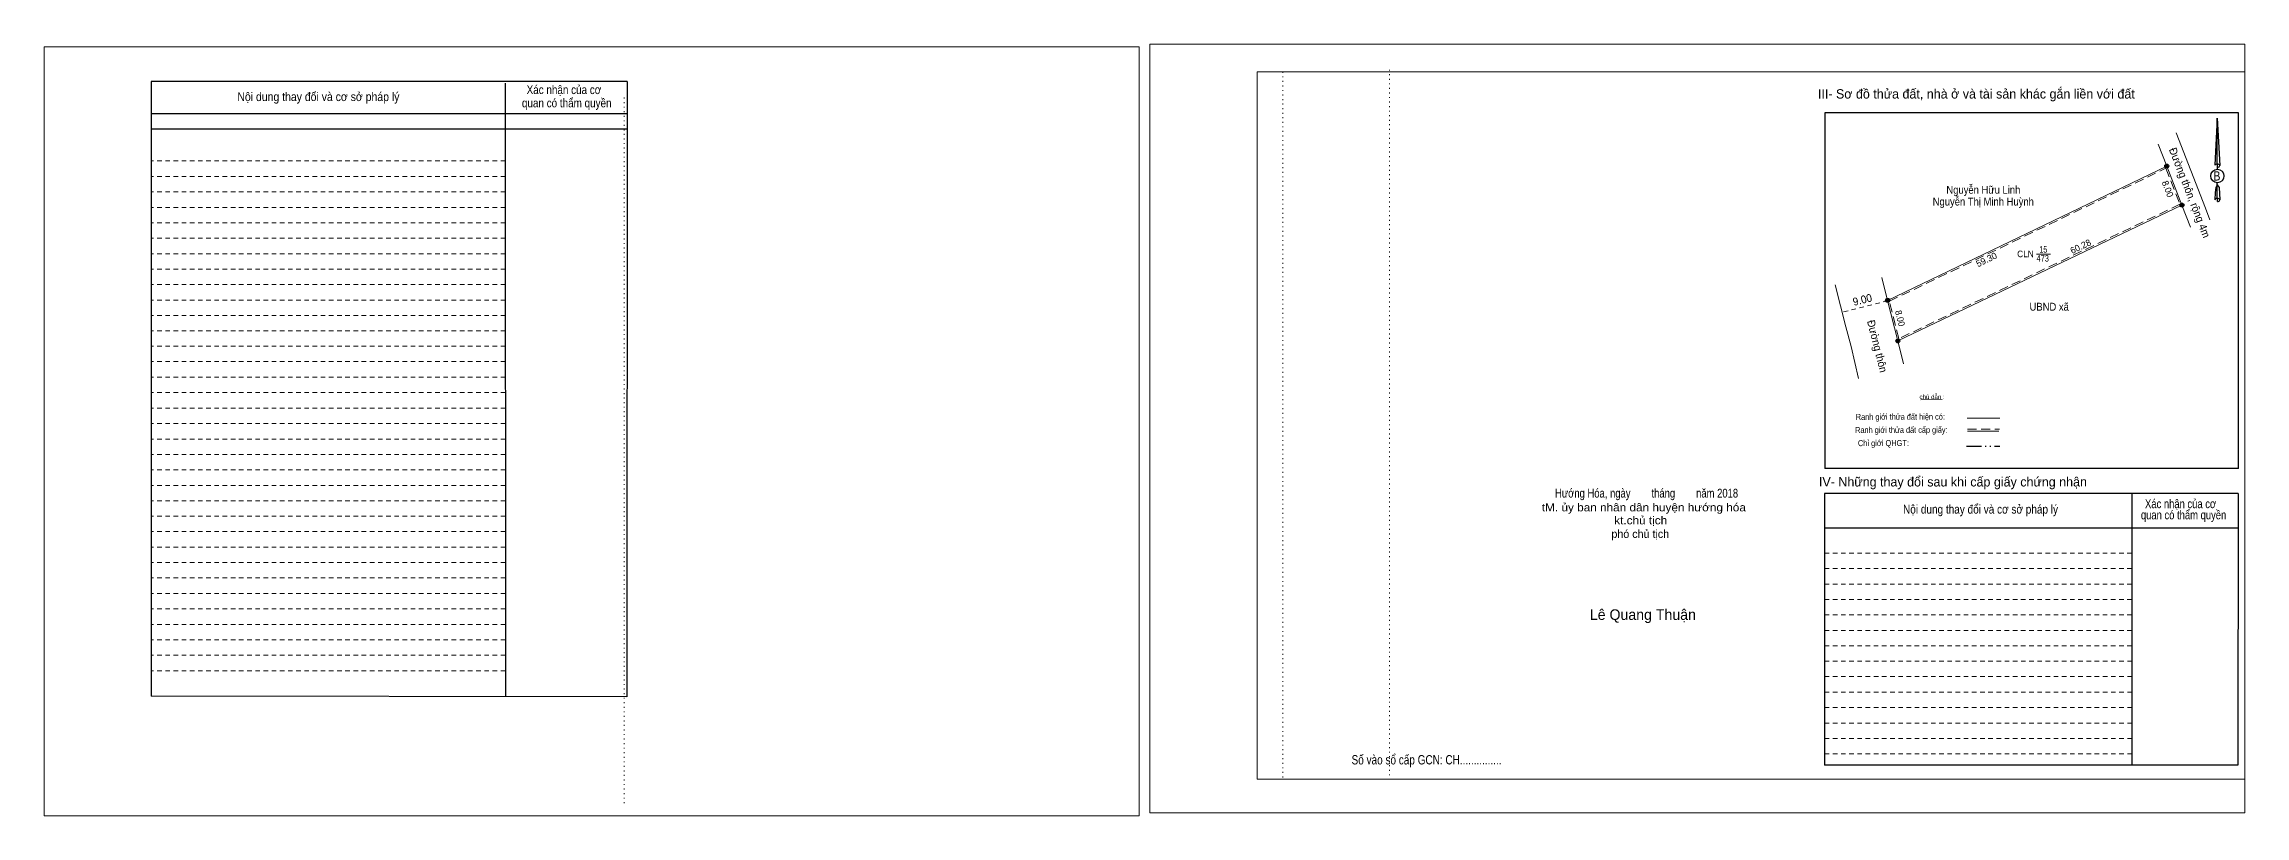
# Model space of a CAD drawing. Header units: metres. Extents: x 547979 to 548786, y 1837700 to 1837918.
# Drawn here: x 548364.5 to 548785.9, y 1837733.3 to 1837881.1 of the extents above; entities that cross this region are included whole.
import ezdxf
from ezdxf.enums import TextEntityAlignment as Align

# ---------------------------------------------------------------- set-up
doc = ezdxf.new("R2010")
doc.units = ezdxf.units.M
doc.header["$LTSCALE"] = 0.58
for name, pattern in [('DASH_DOUBLE_DOT', [9.2, 5, -1.2, 0.3, -1.2, 0.3, -1.2]), ('DOTTED', [1.5, 0.3, -1.2]), ('MEDIUM_DASHED', [4.5, 3, -1.5]), ('SHORT_DASHED', [2.7, 1.5, -1.2])]:
    doc.linetypes.add(name, pattern=pattern)
for name, color, linetype, lineweight in [('18', 7, 'Continuous', 25), ('28', 7, 'SHORT_DASHED', 13), ('3', 7, 'Continuous', 13), ('5', 7, 'DASH_DOUBLE_DOT', 25), ('55', 7, 'Continuous', 13), ('7', 7, 'Continuous', 13), ('8', 7, 'Continuous', 13)]:
    doc.layers.add(name, color=color, linetype=linetype, lineweight=lineweight)

msp = doc.modelspace()

# ---------------------------------------------------------------- hatches: boundary and pattern name
at = {"layer": '8'}
for points in [[(548771.3027, 1837857.703, 1), (548770.5514, 1837857.703, 1)], [(548774.1997, 1837850.2459, 1), (548773.4484, 1837850.2459, 1)], [(548717.8534, 1837832.0058, 1), (548717.1021, 1837832.0058, 1)], [(548717.8534, 1837832.0058, 1), (548717.1021, 1837832.0058, 1)], [(548719.805, 1837824.2475, 1), (548719.0537, 1837824.2475, 1)]]:
    msp.add_hatch(color=256, dxfattribs=at).paths.add_polyline_path(points)

# ---------------------------------------------------------------- linework, layer by layer
at = {"layer": '18'}
for p, q in [((548780.59, 1837866.86), (548781.07, 1837857.84)), ((548780.59, 1837866.86), (548781.07, 1837857.84)), ((548780.59, 1837866.86), (548781.07, 1837857.84)), ((548780.2, 1837859.22), (548780.15, 1837857.85)), ((548780.59, 1837858.1), (548780.59, 1837857.77)), ((548780.59, 1837857.77), (548780.59, 1837857.53)), ((548780.59, 1837857.53), (548780.59, 1837857.16)), ((548780.59, 1837857.53), (548780.59, 1837857.16)), ((548780.59, 1837857.53), (548780.59, 1837857.16)), ((548781.07, 1837857.84), (548781.07, 1837857.85)), ((548780.59, 1837854.12), (548780.59, 1837854.51)), ((548780.59, 1837854.12), (548780.59, 1837854.51)), ((548780.59, 1837854.12), (548780.59, 1837854.51)), ((548780.59, 1837854.12), (548780.94, 1837853.63)), ((548780.59, 1837854.12), (548780.94, 1837853.63)), ((548780.59, 1837854.12), (548780.94, 1837853.63)), ((548780.94, 1837853.63), (548781.07, 1837851.26)), ((548780.94, 1837853.63), (548781.07, 1837851.26)), ((548780.94, 1837853.63), (548781.07, 1837851.26)), ((548780.59, 1837851.56), (548780.59, 1837851.22)), ((548780.59, 1837851.22), (548780.59, 1837850.95)), ((548781.07, 1837851.26), (548781.07, 1837851.27))]:
    msp.add_line(p, q, dxfattribs=at)
for points in [[(548780.59, 1837858.1), (548780.59, 1837866.86), (548780.2, 1837859.22)], [(548780.59, 1837851.56), (548780.59, 1837854.12), (548780.29, 1837853.63), (548780.2, 1837852.66), (548780.15, 1837851.27)]]:
    msp.add_lwpolyline(points, dxfattribs=at)
for centre, start_param, end_param in [((548780.6073, 1837857.7955), 1.57079633, 3.07445202), ((548780.6073, 1837857.7955), 0.06714063, 1.57079633), ((548780.6073, 1837857.7955), 4.71238898, 6.28318531), ((548780.6073, 1837851.2355), 2.49106941, 3.07427841), ((548780.6073, 1837851.2355), 1.57079633, 2.49106941), ((548780.6073, 1837851.2355), 0.06714063, 1.57079633), ((548780.6073, 1837851.2355), 4.71238898, 6.28318531)]:
    msp.add_ellipse(centre, major_axis=(0.4634, 0), ratio=0.655448, start_param=start_param, end_param=end_param, dxfattribs=at)
msp.add_ellipse((548780.6068, 1837855.8149), major_axis=(0, 1.2853), ratio=0.983453, dxfattribs=at)
at = {"layer": '28', "linetype": 'Continuous', "lineweight": 25}
for p, q in [((548476.17, 1837873.88), (548384.99, 1837873.88)), ((548452.8, 1837873.57), (548452.84, 1837756.22)), ((548476.17, 1837873.88), (548476.09, 1837756.14)), ((548476.17, 1837867.73), (548385.1, 1837867.73)), ((548476.17, 1837867.73), (548385.1, 1837867.73)), ((548476.17, 1837864.77), (548385.1, 1837864.77)), ((548784.66, 1837799.84), (548705.45, 1837799.84)), ((548764.21, 1837795.02), (548764.25, 1837743.04)), ((548784.58, 1837795.02), (548784.56, 1837743.04)), ((548784.56, 1837788.43), (548705.4, 1837788.43)), ((548476.09, 1837756.14), (548384.99, 1837756.27)), ((548784.56, 1837743.04), (548705.4, 1837743.04))]:
    msp.add_line(p, q, dxfattribs=at)
at = {"layer": '28'}
for p, q in [((548452.8, 1837858.7), (548384.99, 1837858.7)), ((548452.8, 1837855.72), (548384.99, 1837855.72)), ((548452.8, 1837852.79), (548384.99, 1837852.79)), ((548452.8, 1837849.79), (548384.99, 1837849.79)), ((548452.8, 1837846.85), (548384.99, 1837846.85)), ((548452.8, 1837843.89), (548384.99, 1837843.89)), ((548452.8, 1837840.94), (548384.99, 1837840.94)), ((548452.8, 1837837.99), (548384.99, 1837837.99)), ((548452.8, 1837835.04), (548384.99, 1837835.04)), ((548452.8, 1837832.07), (548384.99, 1837832.07)), ((548452.8, 1837829.13), (548384.99, 1837829.13)), ((548452.8, 1837826.16), (548384.99, 1837826.16)), ((548452.8, 1837823.23), (548384.99, 1837823.23)), ((548452.8, 1837820.28), (548384.99, 1837820.28)), ((548452.8, 1837817.3), (548384.99, 1837817.3)), ((548452.8, 1837814.38), (548384.99, 1837814.38)), ((548452.8, 1837811.39), (548384.99, 1837811.39)), ((548452.8, 1837808.44), (548384.99, 1837808.44)), ((548452.8, 1837805.47), (548384.99, 1837805.47)), ((548452.8, 1837802.52), (548384.99, 1837802.52)), ((548452.8, 1837799.56), (548384.99, 1837799.56)), ((548452.8, 1837796.61), (548384.99, 1837796.61)), ((548452.8, 1837793.66), (548384.99, 1837793.66)), ((548452.8, 1837790.69), (548384.99, 1837790.69)), ((548452.8, 1837787.77), (548384.99, 1837787.77)), ((548452.8, 1837784.78), (548384.99, 1837784.78)), ((548452.8, 1837781.87), (548384.99, 1837781.87)), ((548764.24, 1837783.65), (548705.4, 1837783.65)), ((548452.8, 1837778.88), (548384.99, 1837778.88)), ((548764.24, 1837780.68), (548705.4, 1837780.68)), ((548764.24, 1837777.72), (548705.4, 1837777.72)), ((548452.8, 1837775.94), (548384.99, 1837775.94)), ((548764.24, 1837774.78), (548705.4, 1837774.78)), ((548452.8, 1837772.97), (548384.99, 1837772.97)), ((548452.8, 1837770), (548384.99, 1837770)), ((548764.24, 1837771.82), (548705.4, 1837771.82)), ((548452.8, 1837767.06), (548384.99, 1837767.06)), ((548764.24, 1837768.85), (548705.4, 1837768.85)), ((548764.24, 1837765.88), (548705.4, 1837765.88)), ((548452.8, 1837764.1), (548384.99, 1837764.1)), ((548452.8, 1837761.13), (548384.99, 1837761.13)), ((548764.25, 1837762.94), (548705.4, 1837762.94)), ((548764.25, 1837760), (548705.4, 1837760)), ((548764.25, 1837757.05), (548705.4, 1837757.05)), ((548764.25, 1837754.08), (548705.4, 1837754.08)), ((548764.25, 1837751.12), (548705.4, 1837751.12)), ((548764.25, 1837748.18), (548705.4, 1837748.18)), ((548764.25, 1837745.23), (548705.4, 1837745.23))]:
    msp.add_line(p, q, dxfattribs=at)
at = {"layer": '28', "linetype": 'Continuous', "lineweight": 25}
for points in [[(548476.17, 1837873.88), (548384.99, 1837873.88), (548384.99, 1837756.27)], [(548784.66, 1837799.84), (548784.66, 1837867.91), (548705.45, 1837867.91), (548705.45, 1837799.84)], [(548784.58, 1837795.02), (548705.4, 1837795.02), (548705.4, 1837743.04)]]:
    msp.add_lwpolyline(points, dxfattribs=at)
at = {"layer": '3'}
for p, q in [((548596.78, 1837875.74), (548785.9, 1837875.74)), ((548596.78, 1837740.37), (548596.78, 1837875.74)), ((548785.9, 1837875.74), (548785.9, 1837739.24)), ((548596.78, 1837740.37), (548785.9, 1837740.37))]:
    msp.add_line(p, q, dxfattribs=at)
at = {"layer": '3', "linetype": 'DOTTED'}
for p, q in [((548601.68, 1837875.74), (548601.68, 1837740.37)), ((548622.1, 1837876.14), (548622.1, 1837740.76)), ((548475.57, 1837870.81), (548475.57, 1837735.46))]:
    msp.add_line(p, q, dxfattribs=at)
at = {"layer": '3'}
for points in [[(548364.49, 1837733.34), (548574.15, 1837733.34), (548574.15, 1837880.5), (548364.49, 1837880.5)], [(548364.49, 1837880.5), (548574.15, 1837880.5), (548574.15, 1837733.34), (548364.49, 1837733.34)], [(548364.49, 1837733.34), (548574.15, 1837733.34), (548574.15, 1837880.5), (548364.49, 1837880.5)], [(548576.23, 1837733.95), (548785.9, 1837733.95), (548785.9, 1837881.06), (548576.23, 1837881.06)]]:
    msp.add_lwpolyline(points, close=True, dxfattribs=at)
msp.add_lwpolyline([(548604.44, 1837875.74), (548785.9, 1837875.74), (548785.9, 1837740.37), (548604.44, 1837740.37)], dxfattribs=at)
at = {"layer": '5'}
msp.add_line((548732.58, 1837804.1), (548738.96, 1837804.1), dxfattribs=at)
at = {"layer": '55'}
for p, q in [((548732.72, 1837809.46), (548738.96, 1837809.46)), ((548732.78, 1837806.96), (548738.76, 1837806.96)), ((548732.78, 1837806.96), (548738.76, 1837806.96))]:
    msp.add_line(p, q, dxfattribs=at)
at = {"layer": '55', "linetype": 'MEDIUM_DASHED'}
msp.add_line((548732.76, 1837807.38), (548738.89, 1837807.38), dxfattribs=at)
at = {"layer": '7'}
msp.add_line((548723.81, 1837812.96), (548727.93, 1837813.03), dxfattribs=at)
at = {"layer": '8'}
for p, q in [((548770.93, 1837857.7), (548769.29, 1837861.9)), ((548772.75, 1837864.04), (548778.33, 1837849.67)), ((548773.82, 1837850.25), (548775.45, 1837846.04)), ((548778.33, 1837849.67), (548779.2, 1837847.43)), ((548745.98, 1837840.83), (548748.69, 1837840.83)), ((548709.48, 1837826.93), (548707.44, 1837834.97)), ((548717.48, 1837832.01), (548716.37, 1837836.37)), ((548709.48, 1837826.93), (548710.52, 1837823.2)), ((548719.43, 1837824.25), (548720.52, 1837819.87)), ((548710.52, 1837823.2), (548711.91, 1837817.08))]:
    msp.add_line(p, q, dxfattribs=at)
at = {"layer": '8', "linetype": 'SHORT_DASHED'}
msp.add_line((548717.49, 1837831.94), (548708.77, 1837829.75), dxfattribs=at)
at = {"layer": '8'}
for points in [[(548717.48, 1837832.01), (548770.93, 1837857.7), (548773.82, 1837850.25), (548719.43, 1837824.25)], [(548770.93, 1837857.7), (548773.82, 1837850.25), (548719.43, 1837824.25), (548717.48, 1837832.01)]]:
    msp.add_lwpolyline(points, close=True, dxfattribs=at)
at = {"layer": '8', "linetype": 'MEDIUM_DASHED'}
msp.add_lwpolyline([(548717.83, 1837831.84), (548770.76, 1837857.29), (548773.44, 1837850.4), (548719.63, 1837824.68)], close=True, dxfattribs=at)
at = {"layer": '8', "lineweight": 25}
for centre in [(548770.927, 1837857.703), (548773.824, 1837850.2459), (548717.4777, 1837832.0058), (548717.4777, 1837832.0058), (548719.4294, 1837824.2475)]:
    msp.add_circle(centre, 0.3756, dxfattribs=at)

# ---------------------------------------------------------------- texts
at = {"layer": '18'}
for s, height, width, p in [('B', 1.765, 0.85, (548780.535, 1837854.94)), ('Hướng Hóa, ngày        tháng        năm 2018', 1.69, 0.8, (548671.325, 1837794.27)), ('tM. ủy ban nhân dân huyện hướng hóa', 1.532, 1.1, (548670.805, 1837791.63)), ('kt.chủ tịch', 1.532, 1.1, (548670.205, 1837789.15)), ('Số vào sổ cấp GCN: CH...............', 1.788, 0.8, (548629.195, 1837743.2))]:
    msp.add_text(s, height=height, dxfattribs=dict(at, width=width)).set_placement(p, align=Align.CENTER)
for s, height, p in [('phó chủ tịch', 1.532, (548670.12, 1837786.55)), ('Lê Quang Thuận', 2.023, (548670.62, 1837770.86))]:
    msp.add_text(s, height=height, dxfattribs=at).set_placement(p, align=Align.CENTER)
at = {"layer": '28'}
for s, height, width, p in [('Nội dung thay đổi và cơ sở pháp lý', 1.665, 0.9, (548417.025, 1837870.15)), ('Nội dung thay đổi và cơ sở pháp lý', 1.665, 0.9, (548417.025, 1837870.15)), (' quan có thẩm quyền', 1.665, 0.85, (548464.31, 1837868.95)), (' quan có thẩm quyền', 1.665, 0.85, (548464.31, 1837868.95)), ('Xác nhận của cơ', 1.665, 0.85, (548464.035, 1837871.49)), ('Xác nhận của cơ', 1.665, 0.85, (548464.035, 1837871.49)), ('Nội dung thay đổi và cơ sở pháp lý', 1.686, 0.85, (548735.27, 1837791.2)), (' quan có thẩm quyền', 1.686, 0.8, (548773.895, 1837790.11)), ('Xác nhận của cơ', 1.686, 0.8, (548773.57, 1837792.24))]:
    msp.add_text(s, height=height, dxfattribs=dict(at, width=width)).set_placement(p, align=Align.CENTER)
for s, p in [('III- Sơ đồ thửa đất, nhà ở và tài sản khác gắn liền với đất', (548734.465, 1837870.63)), ('IV- Những thay đổi sau khi cấp giấy chứng nhận', (548729.985, 1837796.39))]:
    msp.add_text(s, height=1.788, dxfattribs=at).set_placement(p, align=Align.CENTER)
at = {"layer": '55'}
for s, height, width, p in [('Ranh giới thửa đất cấp giấy:', 1.149, 0.8, (548720.1086, 1837806.6485)), ('Ranh giới thửa đất hiện có:', 1.154, 0.8, (548719.9136, 1837809.1579)), ('Chỉ giới QHGT:', 1.149, 0.85, (548716.6786, 1837804.1206))]:
    msp.add_text(s, height=height, rotation=0.135, dxfattribs=dict(at, width=width)).set_placement(p, align=Align.CENTER)
at = {"layer": '7'}
msp.add_text('chú dẫn :', height=0.8495, rotation=359.974, dxfattribs=at).set_placement((548725.9948, 1837813.1188), align=Align.CENTER)
at = {"layer": '8', "width": 0.95}
for s, rotation, p in [('Đường thôn, rộng 4m', 291.231, (548771.3, 1837860.88)), ('9.00', 14.12, (548711.03, 1837830.95)), ('Đường thôn', 284.12, (548713.52, 1837828.03))]:
    msp.add_text(s, height=1.5, rotation=rotation, dxfattribs=at).set_placement(p)
at = {"layer": '8'}
for s, height, width, p in [('Nguyễn Hữu Linh', 1.5, 0.9, (548735.805, 1837852.42)), ('Nguyễn Thị Minh Huỳnh', 1.5, 0.9, (548735.795, 1837850.16)), ('CLN', 1.25, 0.95, (548743.875, 1837840.27)), ('473', 1.25, 0.85, (548747.175, 1837839.43)), ('15', 1.25, 0.8, (548747.29, 1837841.14)), ('UBND xã', 1.5, 0.9, (548748.415, 1837830.04))]:
    msp.add_text(s, height=height, dxfattribs=dict(at, width=width)).set_placement(p, align=Align.CENTER)
for s, rotation, p in [('8.00', 291.202, (548770.5251, 1837853.106)), ('59.30', 25.671, (548736.6793, 1837839.2377)), ('60.28', 25.549, (548754.7005, 1837841.7589))]:
    msp.add_text(s, height=1.25, rotation=rotation, dxfattribs=at).set_placement(p, align=Align.CENTER)
at = {"layer": '8', "width": 0.95}
msp.add_text('8.00', height=1.25, rotation=284.106, dxfattribs=at).set_placement((548719.2601, 1837828.4273), align=Align.CENTER)

doc.saveas('drawing.dxf')
